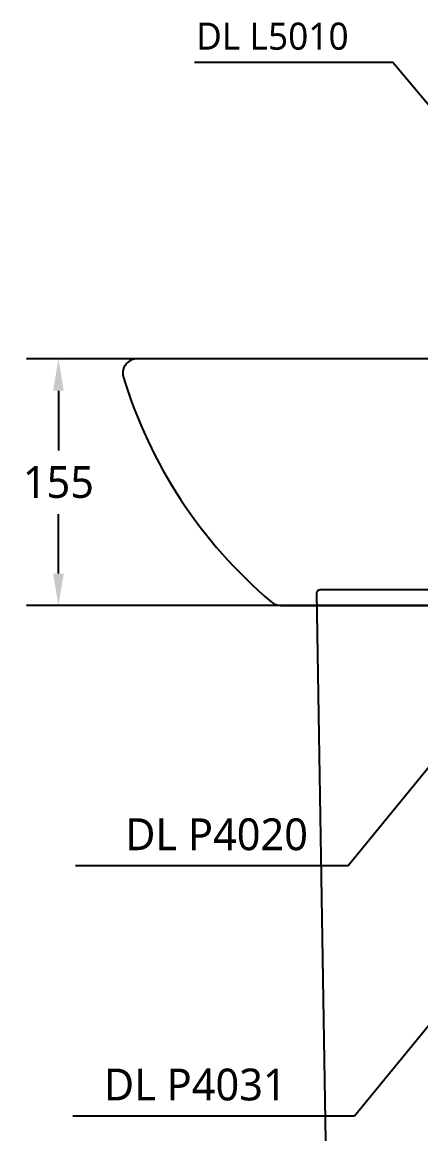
# Model space of a CAD drawing. Extents: x 6362 to 12807, y 0 to 2100.
# Drawn here: x 8248 to 8499, y 382 to 1081 of the extents above; entities that cross this region are included whole.
import ezdxf

# ---------------------------------------------------------------- set-up
doc = ezdxf.new("R2010")
doc.units = 0
doc.header["$LTSCALE"] = 20
doc.header["$MEASUREMENT"] = 0
doc.layers.get('0').update_dxf_attribs({"linetype": 'CONTINUOUS'})
doc.layers.get('DEFPOINTS').update_dxf_attribs({"linetype": 'CONTINUOUS'})
doc.layers.add('1', color=1, linetype='CONTINUOUS')
doc.layers.add('7', color=7, linetype='CONTINUOUS')
doc.styles.add('GHS', font='txt.shx', dxfattribs={"bigfont": 'ghs.shx'})
doc.styles.get("Standard").update_dxf_attribs({"font": 'NanumGothic.ttf'})
doc.dimstyles.get("Standard").update_dxf_attribs({"dimtxt": 2.5, "dimasz": 2, "dimexe": 2, "dimexo": 1, "dimgap": 1.5, "dimtad": 1, "dimdec": 0, "dimlfac": 10, "dimrnd": 0.5, "dimzin": 0, "dimdsep": 46, "dimtxsty": 'Standard', "dimcen": 0, "dimclrt": 2, "dimadec": 0, "dimazin": 0, "dimtfac": 1, "dimtdec": 0, "dimtmove": 0, "dimatfit": 3, "dimfxl": 1, "dimtolj": 1, "dimtzin": 0, "dimarcsym": 0})

# ---------------------------------------------------------------- blocks, each defined once
blk = doc.blocks.new('*D52')
at = {"color": 3, "lineweight": -2, "transparency": 16777216}
for p, q in [((8320.99, 869.13), (8251.21, 869.13)), ((8271.21, 849.13), (8271.21, 811.64)), ((8271.21, 734.14), (8271.21, 771.64)), ((8451.62, 714.14), (8251.21, 714.14))]:
    blk.add_line(p, q, dxfattribs=at)
at = {"color": 3, "transparency": 16777216}
for points in [[(8267.88, 849.13), (8274.54, 849.13), (8271.21, 869.13)], [(8267.88, 734.14), (8274.54, 734.14), (8271.21, 714.14)]]:
    blk.add_solid(points, dxfattribs=at)
at = {"layer": 'DEFPOINTS', "color": 0, "transparency": 16777216}
for p in [(8320.99, 869.13), (8271.21, 714.14), (8451.62, 714.14)]:
    blk.add_point(p, dxfattribs=at)
at = {"color": 2, "transparency": 16777216, "insert": (8271.21, 791.64), "char_height": 20, "attachment_point": 5}
blk.add_mtext('\\A1;155', dxfattribs=at)

msp = doc.modelspace()

# ---------------------------------------------------------------- linework, layer by layer
for q in [(8411.25368, 714.14283), (8761.61722, 714.14283)]:
    msp.add_line((8411.61722, 714.14283), q)
msp.add_arc((8411.25368, 724.14283), 10, 229.6766877, 272.07900623)
at = {"layer": '7'}
for p, q in [((8761.61722, 869.14283), (8320.61722, 869.14283)), ((8761.61722, 714.14283), (8432.68221, 714.14283)), ((8436.61722, 714.14283), (8761.61722, 714.14283))]:
    msp.add_line(p, q, dxfattribs=at)
msp.add_lwpolyline([(8435.61656, 724.14283), (8638.61656, 724.14283), (8638.61656, 109.14283), (8454.61788, 109.14283), (8443.61656, 109.14283), (8433.6168, 722.11192, -0.418748686)], format="xyb", close=True, dxfattribs=at)
for centre, radius, start, end in [((8320.61722, 860.14283), 9, 87.6015182, 193.6339862), ((8598.91386, 945.24169), 300.00181, 196.90182458, 229.6766877)]:
    msp.add_arc(centre, radius, start, end, dxfattribs=at)

# ---------------------------------------------------------------- texts
at = {"color": 2, "insert": (8357.71804, 1080.51223), "char_height": 17, "attachment_point": 1, "style": 'GHS'}
msp.add_mtext_dynamic_manual_height_columns('{\\fNanumGothic|b0|i0|c129|p50;DL L5010}', width=155.8345136, gutter_width=13.505, heights=[0], dxfattribs=at)
at = {"layer": '1', "color": 2, "char_height": 20, "attachment_point": 5}
for s, insert in [('DL P4020', (8370.54685, 570.16729)), ('DL P4031', (8357.17732, 412.87406))]:
    msp.add_mtext(s, dxfattribs=dict(at, insert=insert))

# ---------------------------------------------------------------- dimensions: what is measured, and where the dimension line sits
dim = msp.add_linear_dim(base=(8271.21089, 714.14283), p1=(8320.99386, 869.13495), p2=(8451.61722, 714.14283), angle=90, dimstyle='Standard', override={"dimtxt": 20, "dimasz": 20, "dimexe": 20, "dimexo": 0, "dimgap": 10, "dimtih": 1, "dimtoh": 1, "dimdec": 4, "dimlfac": 1, "dimzin": 8, "dimclrd": 3, "dimclre": 3, "dimtdec": 4, "dimarcsym": 1})
dim.commit()
dim.dimension.update_dxf_attribs({"geometry": '*D52', "text_midpoint": (8271.21089, 791.64283), "dimtype": 160})

# ---------------------------------------------------------------- leaders
for points, override in [([(8556.55722, 965.67894), (8481.22219, 1055.4751), (8356.61473, 1055.4751)], {"dimtxt": 20, "dimasz": 20, "dimexe": 10, "dimexo": 8, "dimgap": 10, "dimtad": 0, "dimtoh": 1, "dimdec": 4, "dimlfac": 1, "dimzin": 8, "dimclrd": 3, "dimclre": 3, "dimtdec": 4, "dimarcsym": 1}), ([(8526.34445, 640.09365), (8453.12635, 550.44514), (8281.96573, 550.44514)], {"dimtxt": 20, "dimasz": 20, "dimexe": 20, "dimexo": 0, "dimgap": 10, "dimtad": 0, "dimdec": 4, "dimlfac": 1, "dimzin": 8, "dimclrd": 3, "dimclre": 3, "dimtdec": 4, "dimarcsym": 1}), ([(8530.46945, 482.80041), (8457.25135, 393.1519), (8280.30249, 393.1519)], {"dimtxt": 20, "dimasz": 20, "dimexe": 20, "dimexo": 0, "dimgap": 10, "dimtad": 0, "dimdec": 4, "dimlfac": 1, "dimzin": 8, "dimclrd": 3, "dimclre": 3, "dimtdec": 4, "dimarcsym": 1})]:
    msp.add_leader(points, dimstyle='Standard', override=override)

doc.saveas('drawing.dxf')
